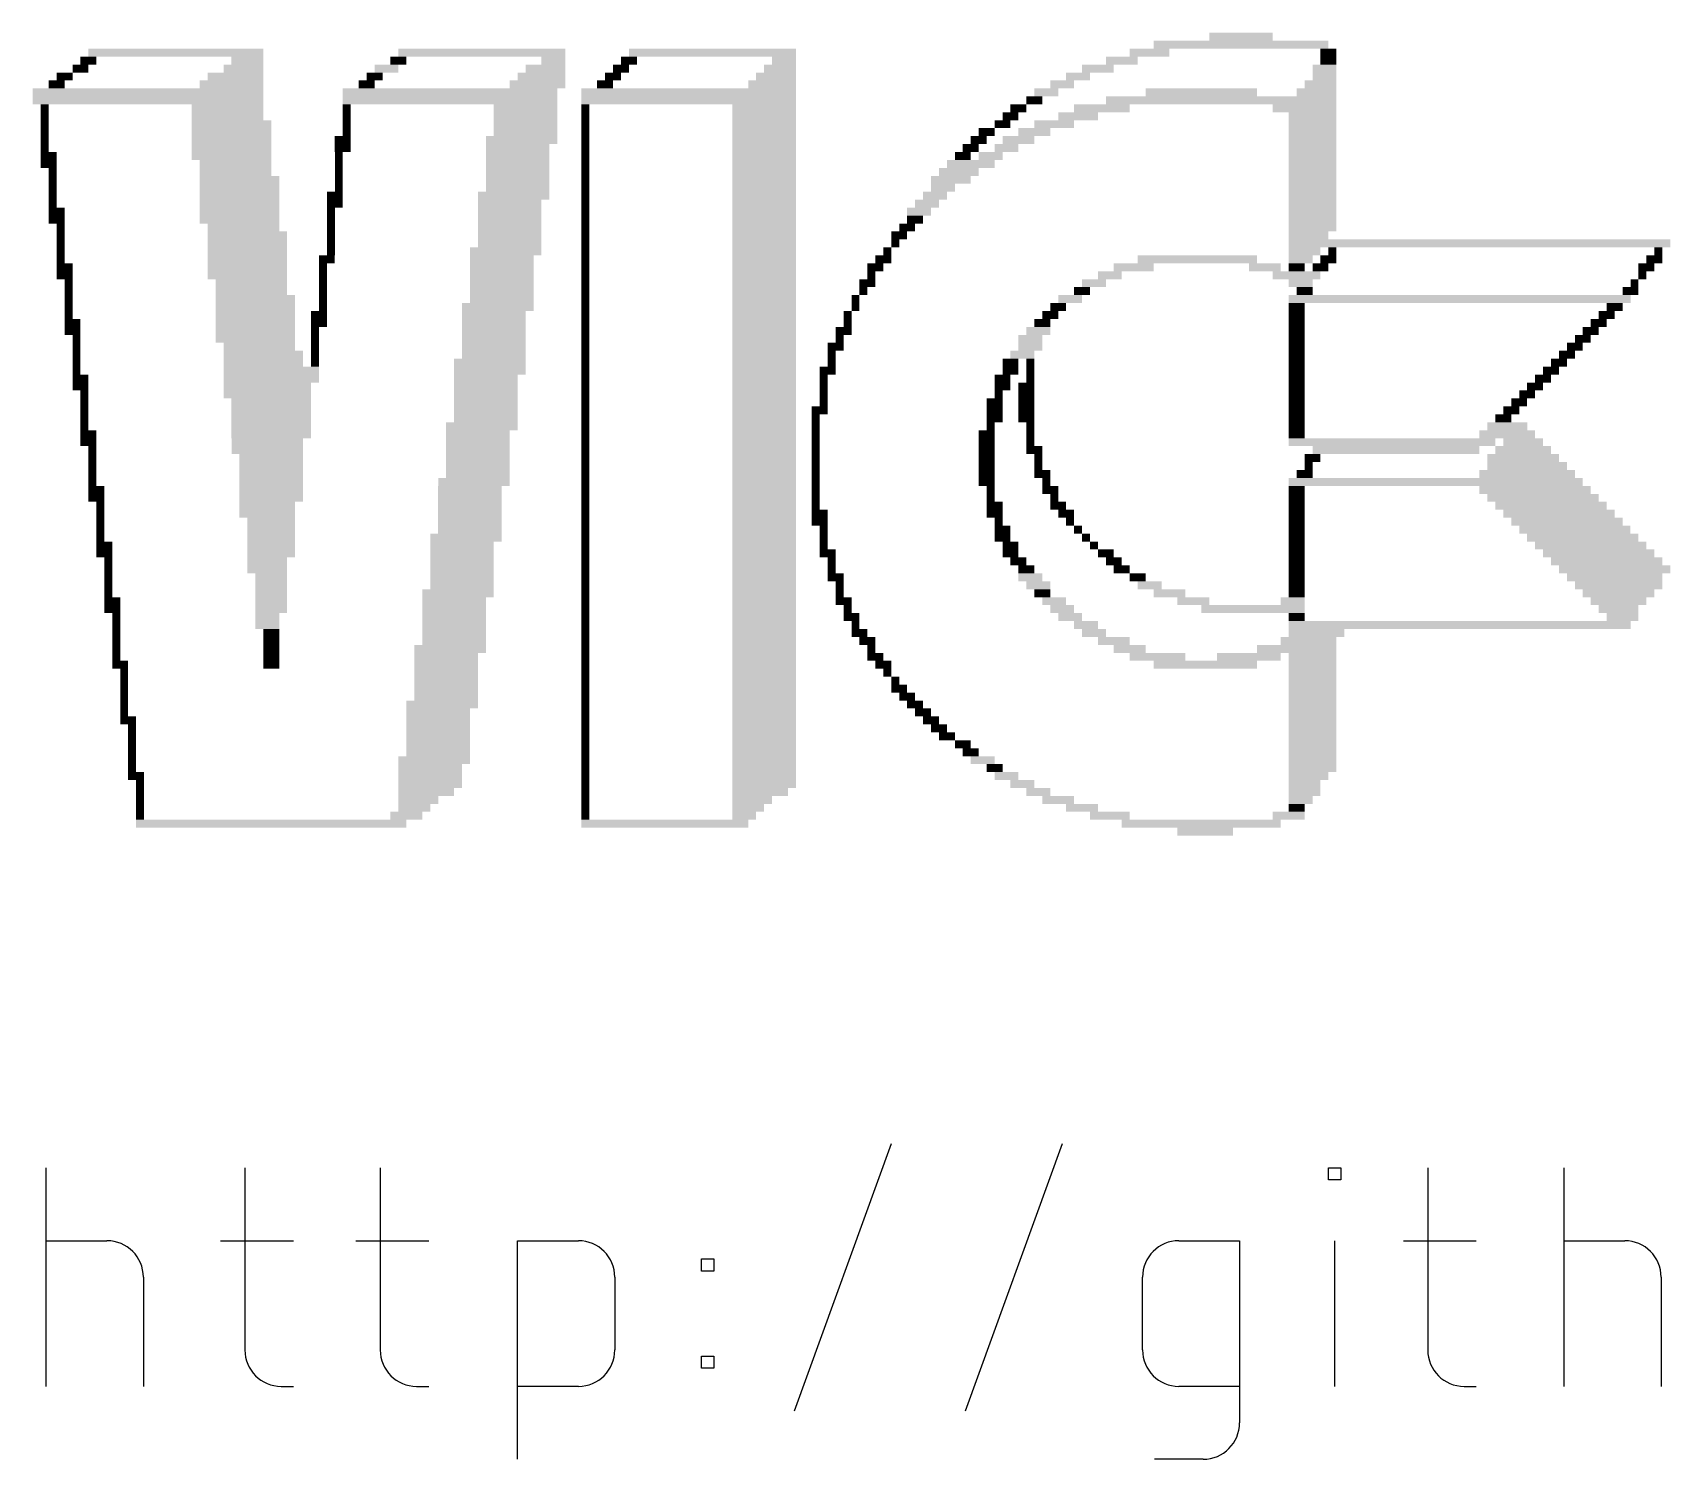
# Model space of a CAD drawing. Extents: x 0 to 102, y 0 to 103.
# Drawn here: x 58.4 to 67.15, y 12.84 to 20.46 of the extents above; entities that cross this region are included whole.
import ezdxf

# ---------------------------------------------------------------- set-up
doc = ezdxf.new("R2010")
doc.units = 0
doc.layers.add('21', color=253, linetype='CONTINUOUS')

# ---------------------------------------------------------------- blocks, each defined once
blk = doc.blocks.new('RECT')
blk.add_solid([(-0.5, -0.5), (0.5, -0.5), (-0.5, 0.5), (0.5, 0.5)])

msp = doc.modelspace()

# ---------------------------------------------------------------- linework, layer by layer
at = {"layer": '21'}
for p, q in [((62.4713, 13.0972), (62.9906, 14.5253)), ((63.3857, 13.0972), (63.905, 14.5253)), ((58.4708, 13.2271), (58.4708, 14.3955)), ((59.5326, 14.3955), (59.5326, 13.4218)), ((60.2565, 14.3955), (60.2565, 13.4218)), ((65.3274, 14.3305), (65.3274, 14.3955)), ((65.3274, 14.3955), (65.3923, 14.3955)), ((65.3923, 14.3955), (65.3923, 14.3305)), ((65.8572, 14.3955), (65.8572, 13.4218)), ((66.5861, 13.2271), (66.5861, 14.3955)), ((65.3923, 14.3305), (65.3274, 14.3305)), ((58.4708, 14.006), (58.7954, 14.006)), ((59.4028, 14.006), (59.7922, 14.006)), ((60.1267, 14.006), (60.5161, 14.006)), ((60.9913, 12.8376), (60.9913, 14.006)), ((60.9913, 14.006), (61.3158, 14.006)), ((64.527, 14.006), (64.8516, 14.006)), ((64.8516, 14.006), (64.8516, 13.0323)), ((65.3598, 13.2271), (65.3598, 14.006)), ((65.7274, 14.006), (66.1168, 14.006)), ((66.5861, 14.006), (66.9106, 14.006)), ((61.9746, 13.8437), (61.9746, 13.9086)), ((61.9746, 13.9086), (62.0395, 13.9086)), ((62.0395, 13.8437), (61.9746, 13.8437)), ((62.0395, 13.9086), (62.0395, 13.8437)), ((58.9901, 13.8113), (58.9901, 13.2271)), ((61.5106, 13.8113), (61.5106, 13.4218)), ((64.3323, 13.4218), (64.3323, 13.8113)), ((67.1054, 13.8113), (67.1054, 13.2271)), ((61.9746, 13.3244), (61.9746, 13.3893)), ((61.9746, 13.3893), (62.0395, 13.3893)), ((62.0395, 13.3244), (61.9746, 13.3244)), ((62.0395, 13.3893), (62.0395, 13.3244)), ((59.7273, 13.2271), (59.7922, 13.2271)), ((60.4512, 13.2271), (60.5161, 13.2271)), ((61.3158, 13.2271), (60.9913, 13.2271)), ((64.8516, 13.2271), (64.527, 13.2271)), ((66.0519, 13.2271), (66.1168, 13.2271)), ((64.6569, 12.8376), (64.3972, 12.8376))]:
    msp.add_line(p, q, dxfattribs=at)
for centre, start, end in [((58.7954, 13.8112), 0.0009, 90), ((61.3158, 13.8112), 0.0009, 90), ((64.527, 13.8113), 90, 180), ((66.9106, 13.8112), 0.0009, 90), ((59.7273, 13.4218), 180, 270), ((60.4512, 13.4218), 180, 270), ((61.3158, 13.4218), 270, 0), ((64.527, 13.4218), 180, 270), ((66.0519, 13.4218), 180, 270), ((64.6568, 13.0323), 270.0009, 0)]:
    msp.add_arc(centre, 0.1947, start, end, dxfattribs=at)

# ---------------------------------------------------------------- block references
at = {"layer": '21', "yscale": 0.0425}
for p, xscale in [((64.8588, 20.4), 0.935), ((64.8588, 20.4425), 0.34), ((58.6963, 20.315), 0.085), ((59.1638, 20.3575), 0.9351), ((59.5463, 20.315), 0.17), ((60.3538, 20.315), 0.085), ((60.8001, 20.3575), 0.8925), ((61.1825, 20.315), 0.1276), ((61.5863, 20.315), 0.085), ((62.0325, 20.3575), 0.8924), ((62.415, 20.315), 0.1274), ((64.2213, 20.315), 0.17), ((64.3701, 20.3575), 0.2125), ((65.3263, 20.3575), 0.085), ((65.3263, 20.315), 0.085), ((58.5688, 20.23), 0.085), ((58.6538, 20.2725), 0.0849), ((59.4826, 20.23), 0.2975), ((59.5251, 20.2725), 0.2125), ((60.2263, 20.23), 0.085), ((60.2901, 20.2725), 0.1275), ((61.1188, 20.23), 0.255), ((61.1401, 20.2725), 0.2125), ((61.5013, 20.23), 0.085), ((61.5438, 20.2725), 0.085), ((62.3725, 20.23), 0.2124), ((62.3938, 20.2725), 0.1699), ((63.9876, 20.23), 0.1275), ((64.0938, 20.2725), 0.17), ((65.3051, 20.2725), 0.1275), ((65.3051, 20.23), 0.1275), ((59.015, 20.145), 1.2326), ((58.5263, 20.1875), 0.085), ((59.4613, 20.1875), 0.34), ((60.6301, 20.145), 1.1475), ((60.1838, 20.1875), 0.085), ((61.0976, 20.1875), 0.2975), ((61.905, 20.145), 1.1474), ((61.4588, 20.1875), 0.085), ((62.3513, 20.1875), 0.2549), ((63.8176, 20.145), 0.1275), ((63.9026, 20.1875), 0.1275), ((64.6463, 20.145), 0.595), ((65.2626, 20.145), 0.2125), ((65.2838, 20.1875), 0.17), ((59.015, 20.1025), 1.2326), ((58.4626, 20.06), 0.0425), ((59.44, 20.06), 0.3825), ((60.0776, 20.06), 0.0425), ((60.6301, 20.1025), 1.1475), ((61.0338, 20.06), 0.34), ((61.905, 20.1025), 1.1474), ((61.3526, 20.06), 0.0425), ((62.3088, 20.06), 0.3399), ((63.6688, 20.06), 0.085), ((63.7538, 20.1025), 0.085), ((64.115, 20.06), 0.2975), ((64.7525, 20.1025), 1.2325), ((65.1988, 20.06), 0.34), ((58.4626, 20.0175), 0.0425), ((58.4626, 19.975), 0.0425), ((59.44, 20.0175), 0.3825), ((59.4613, 19.975), 0.425), ((60.0776, 20.0175), 0.0425), ((60.0776, 19.975), 0.0425), ((61.0338, 20.0175), 0.34), ((61.0338, 19.975), 0.34), ((61.3526, 20.0175), 0.0425), ((61.3526, 19.975), 0.0425), ((62.3088, 20.0175), 0.3399), ((62.3088, 19.975), 0.3399), ((63.5838, 19.975), 0.085), ((63.6263, 20.0175), 0.085), ((63.8601, 19.975), 0.2125), ((63.9876, 20.0175), 0.2125), ((65.2413, 20.0175), 0.255), ((65.2413, 19.975), 0.255), ((58.4626, 19.9325), 0.0425), ((58.4626, 19.89), 0.0425), ((59.4613, 19.9325), 0.425), ((59.4613, 19.89), 0.425), ((60.0563, 19.89), 0.085), ((60.0776, 19.9325), 0.0425), ((61.0126, 19.89), 0.3825), ((61.0338, 19.9325), 0.34), ((61.3526, 19.9325), 0.0425), ((61.3526, 19.89), 0.0425), ((62.3088, 19.9325), 0.3399), ((62.3088, 19.89), 0.3399), ((63.4563, 19.89), 0.085), ((63.4988, 19.9325), 0.085), ((63.6688, 19.89), 0.17), ((63.7538, 19.9325), 0.17), ((65.2413, 19.9325), 0.255), ((65.2413, 19.89), 0.255), ((58.4626, 19.8475), 0.0425), ((58.4838, 19.805), 0.085), ((59.4613, 19.8475), 0.425), ((59.4613, 19.805), 0.425), ((60.0563, 19.8475), 0.085), ((60.0351, 19.805), 0.0425), ((60.9913, 19.8475), 0.34), ((60.9913, 19.805), 0.34), ((61.3526, 19.8475), 0.0425), ((61.3526, 19.805), 0.0425), ((62.3088, 19.8475), 0.3399), ((62.3088, 19.805), 0.3399), ((63.3713, 19.805), 0.085), ((63.4138, 19.8475), 0.0851), ((63.5201, 19.805), 0.1275), ((63.6051, 19.8475), 0.1275), ((65.2413, 19.8475), 0.255), ((65.2413, 19.805), 0.255), ((58.4838, 19.7625), 0.085), ((58.5051, 19.72), 0.0425), ((59.4826, 19.7625), 0.3825), ((59.4826, 19.72), 0.3825), ((60.0351, 19.7625), 0.0425), ((60.0351, 19.72), 0.0425), ((60.9913, 19.7625), 0.34), ((60.9913, 19.72), 0.34), ((61.3526, 19.7625), 0.0425), ((61.3526, 19.72), 0.0425), ((62.3088, 19.7625), 0.3399), ((62.3088, 19.72), 0.3399), ((63.3501, 19.72), 0.2125), ((63.4138, 19.7625), 0.2551), ((65.2413, 19.7625), 0.255), ((65.2413, 19.72), 0.255), ((58.5051, 19.6775), 0.0425), ((58.5051, 19.635), 0.0425), ((58.5051, 19.5925), 0.0425), ((59.5038, 19.6775), 0.425), ((59.5038, 19.635), 0.425), ((59.5038, 19.5925), 0.425), ((60.0138, 19.5925), 0.085), ((60.0351, 19.6775), 0.0425), ((60.0351, 19.635), 0.0425), ((60.9701, 19.5925), 0.3825), ((60.9913, 19.6775), 0.34), ((60.9913, 19.635), 0.34), ((61.3526, 19.6775), 0.0425), ((61.3526, 19.635), 0.0425), ((61.3526, 19.5925), 0.0425), ((62.3088, 19.6775), 0.3399), ((62.3088, 19.635), 0.3399), ((62.3088, 19.5925), 0.3399), ((63.2225, 19.5925), 0.1274), ((63.3076, 19.6775), 0.2125), ((63.2651, 19.635), 0.1275), ((65.2413, 19.6775), 0.255), ((65.2413, 19.635), 0.255), ((65.2413, 19.5925), 0.255), ((58.5051, 19.55), 0.0425), ((58.5263, 19.5075), 0.085), ((59.5038, 19.55), 0.425), ((59.5038, 19.5075), 0.425), ((60.0138, 19.55), 0.085), ((59.9926, 19.5075), 0.0425), ((60.9488, 19.55), 0.3399), ((60.9488, 19.5075), 0.3399), ((61.3526, 19.55), 0.0425), ((61.3526, 19.5075), 0.0425), ((62.3088, 19.55), 0.3399), ((62.3088, 19.5075), 0.3399), ((63.1376, 19.5075), 0.1275), ((63.1801, 19.55), 0.1275), ((65.2413, 19.55), 0.255), ((65.2413, 19.5075), 0.255), ((58.5263, 19.465), 0.085), ((58.5476, 19.4225), 0.0425), ((59.5038, 19.465), 0.425), ((59.5251, 19.4225), 0.3825), ((59.9926, 19.465), 0.0425), ((59.9926, 19.4225), 0.0425), ((60.9488, 19.465), 0.3399), ((60.9488, 19.4225), 0.3399), ((61.3526, 19.465), 0.0425), ((61.3526, 19.4225), 0.0425), ((62.3088, 19.465), 0.3399), ((62.3088, 19.4225), 0.3399), ((63.0738, 19.4225), 0.085), ((63.1163, 19.465), 0.085), ((65.2413, 19.465), 0.255), ((65.2413, 19.4225), 0.255), ((58.5476, 19.38), 0.0425), ((58.5476, 19.3375), 0.0425), ((59.5463, 19.38), 0.425), ((59.5463, 19.3375), 0.425), ((59.9926, 19.38), 0.0425), ((59.9926, 19.3375), 0.0425), ((60.9488, 19.38), 0.3399), ((60.9488, 19.3375), 0.3399), ((61.3526, 19.38), 0.0425), ((61.3526, 19.3375), 0.0425), ((62.3088, 19.38), 0.3399), ((62.3088, 19.3375), 0.3399), ((63.01, 19.3375), 0.0425), ((63.0313, 19.38), 0.085), ((65.2201, 19.38), 0.2125), ((66.1338, 19.3375), 2.04), ((58.5476, 19.295), 0.0425), ((58.5476, 19.2525), 0.0425), ((59.5463, 19.295), 0.425), ((59.5463, 19.2525), 0.425), ((59.9713, 19.2525), 0.085), ((59.9926, 19.295), 0.0425), ((60.9275, 19.295), 0.3824), ((60.9063, 19.2525), 0.34), ((61.3526, 19.295), 0.0425), ((61.3526, 19.2525), 0.0425), ((62.3088, 19.295), 0.3399), ((62.3088, 19.2525), 0.3399), ((62.9463, 19.2525), 0.085), ((62.9676, 19.295), 0.0425), ((64.6251, 19.2525), 0.6375), ((65.1775, 19.2525), 0.1275), ((65.1988, 19.295), 0.17), ((65.3263, 19.2525), 0.085), ((65.3475, 19.295), 0.0425), ((67.0688, 19.2525), 0.085), ((67.0901, 19.295), 0.0425), ((58.5688, 19.21), 0.085), ((58.5688, 19.1675), 0.085), ((59.5463, 19.21), 0.425), ((59.5463, 19.1675), 0.425), ((59.9501, 19.21), 0.0425), ((59.9501, 19.1675), 0.0425), ((60.9063, 19.21), 0.34), ((60.9063, 19.1675), 0.34), ((61.3526, 19.21), 0.0425), ((61.3526, 19.1675), 0.0425), ((62.3088, 19.21), 0.3399), ((62.3088, 19.1675), 0.3399), ((62.9038, 19.21), 0.085), ((62.8826, 19.1675), 0.0425), ((64.1576, 19.1675), 0.1275), ((64.285, 19.21), 0.2125), ((64.9863, 19.21), 0.17), ((65.1563, 19.1675), 0.255), ((65.1563, 19.21), 0.085), ((65.2838, 19.21), 0.085), ((67.0263, 19.21), 0.085), ((67.005, 19.1675), 0.0425), ((58.5901, 19.125), 0.0425), ((58.5901, 19.0825), 0.0425), ((59.5676, 19.125), 0.3825), ((59.5676, 19.0825), 0.3825), ((59.9501, 19.125), 0.0425), ((59.9501, 19.0825), 0.0425), ((60.9063, 19.125), 0.34), ((60.9063, 19.0825), 0.34), ((61.3526, 19.125), 0.0425), ((61.3526, 19.0825), 0.0425), ((62.3088, 19.125), 0.3399), ((62.3088, 19.0825), 0.3399), ((62.8613, 19.125), 0.085), ((62.8401, 19.0825), 0.0425), ((64.0088, 19.0825), 0.085), ((64.0726, 19.125), 0.1275), ((65.1775, 19.125), 0.1275), ((65.1988, 19.0825), 0.085), ((66.9412, 19.0825), 0.0851), ((66.9626, 19.125), 0.0425), ((58.5901, 19.04), 0.0425), ((58.5901, 18.9975), 0.0425), ((59.5888, 19.04), 0.425), ((59.5888, 18.9975), 0.425), ((59.9501, 19.04), 0.0425), ((59.9501, 18.9975), 0.0425), ((60.885, 18.9975), 0.3825), ((60.9063, 19.04), 0.34), ((61.3526, 19.04), 0.0425), ((61.3526, 18.9975), 0.0425), ((62.3088, 19.04), 0.3399), ((62.3088, 18.9975), 0.3399), ((62.7976, 19.04), 0.0425), ((62.7976, 18.9975), 0.0425), ((63.8813, 18.9975), 0.085), ((63.9451, 19.04), 0.1275), ((65.1563, 18.9975), 0.085), ((66.0276, 19.04), 1.8275), ((66.8563, 18.9975), 0.0849), ((58.5901, 18.955), 0.0425), ((58.6113, 18.9125), 0.085), ((59.5888, 18.955), 0.425), ((59.5888, 18.9125), 0.425), ((59.9288, 18.955), 0.085), ((59.9288, 18.9125), 0.085), ((60.8638, 18.955), 0.34), ((60.8638, 18.9125), 0.34), ((61.3526, 18.955), 0.0425), ((61.3526, 18.9125), 0.0425), ((62.3088, 18.955), 0.3399), ((62.3088, 18.9125), 0.3399), ((62.7551, 18.955), 0.0425), ((62.7551, 18.9125), 0.0425), ((63.7963, 18.9125), 0.085), ((63.8388, 18.955), 0.085), ((65.1563, 18.955), 0.085), ((65.1563, 18.9125), 0.085), ((66.7713, 18.9125), 0.0851), ((66.8138, 18.955), 0.085), ((58.6113, 18.87), 0.085), ((58.6326, 18.8275), 0.0425), ((59.5888, 18.87), 0.425), ((59.5888, 18.8275), 0.425), ((59.9076, 18.87), 0.0425), ((59.9076, 18.8275), 0.0425), ((60.8638, 18.87), 0.34), ((60.8638, 18.8275), 0.34), ((61.3526, 18.87), 0.0425), ((61.3526, 18.8275), 0.0425), ((62.3088, 18.87), 0.3399), ((62.3088, 18.8275), 0.3399), ((62.7338, 18.87), 0.085), ((62.7126, 18.8275), 0.0425), ((63.7326, 18.8275), 0.1275), ((63.7751, 18.87), 0.1275), ((65.1563, 18.87), 0.085), ((65.1563, 18.8275), 0.085), ((66.6863, 18.8275), 0.0849), ((66.7288, 18.87), 0.085), ((58.6326, 18.785), 0.0425), ((58.6326, 18.7425), 0.0425), ((59.6313, 18.7425), 0.425), ((59.6101, 18.785), 0.3825), ((59.9076, 18.785), 0.0425), ((59.9076, 18.7425), 0.0425), ((60.8638, 18.785), 0.34), ((60.8638, 18.7425), 0.34), ((61.3526, 18.785), 0.0425), ((61.3526, 18.7425), 0.0425), ((62.3088, 18.785), 0.3399), ((62.3088, 18.7425), 0.3399), ((62.6913, 18.785), 0.085), ((62.6701, 18.7425), 0.0425), ((63.6901, 18.7425), 0.1275), ((63.7326, 18.785), 0.1275), ((65.1563, 18.785), 0.085), ((65.1563, 18.7425), 0.085), ((66.6013, 18.7425), 0.0851), ((66.6438, 18.785), 0.085), ((58.6326, 18.7), 0.0425), ((58.6326, 18.6575), 0.0425), ((59.6313, 18.7), 0.425), ((59.6738, 18.6575), 0.51), ((59.9076, 18.7), 0.0425), ((60.8426, 18.7), 0.3825), ((60.8426, 18.6575), 0.3825), ((61.3526, 18.7), 0.0425), ((61.3526, 18.6575), 0.0425), ((62.3088, 18.7), 0.3399), ((62.3088, 18.6575), 0.3399), ((62.6488, 18.6575), 0.085), ((62.6701, 18.7), 0.0425), ((63.6263, 18.7), 0.085), ((63.6263, 18.6575), 0.085), ((63.7326, 18.7), 0.0425), ((63.7326, 18.6575), 0.0425), ((65.1563, 18.7), 0.085), ((65.1563, 18.6575), 0.085), ((66.5162, 18.6575), 0.0849), ((66.5588, 18.7), 0.085), ((58.6538, 18.615), 0.0849), ((58.6538, 18.5725), 0.0849), ((59.6738, 18.615), 0.51), ((59.6526, 18.5725), 0.4675), ((60.8213, 18.615), 0.34), ((60.8213, 18.5725), 0.34), ((61.3526, 18.615), 0.0425), ((61.3526, 18.5725), 0.0425), ((62.3088, 18.615), 0.3399), ((62.3088, 18.5725), 0.3399), ((62.6276, 18.615), 0.0425), ((62.6276, 18.5725), 0.0425), ((63.5838, 18.615), 0.085), ((63.5838, 18.5725), 0.085), ((63.7113, 18.5725), 0.085), ((63.7326, 18.615), 0.0425), ((65.1563, 18.615), 0.085), ((65.1563, 18.5725), 0.085), ((66.4313, 18.5725), 0.085), ((66.4738, 18.615), 0.085), ((58.675, 18.53), 0.0424), ((58.675, 18.4875), 0.0424), ((59.6526, 18.53), 0.4675), ((59.6738, 18.4875), 0.425), ((60.8213, 18.53), 0.34), ((60.8213, 18.4875), 0.34), ((61.3526, 18.53), 0.0425), ((61.3526, 18.4875), 0.0425), ((62.3088, 18.53), 0.3399), ((62.3088, 18.4875), 0.3399), ((62.6276, 18.53), 0.0425), ((62.6276, 18.4875), 0.0425), ((63.5413, 18.4875), 0.085), ((63.5626, 18.53), 0.0425), ((63.7113, 18.53), 0.085), ((63.7113, 18.4875), 0.085), ((65.1563, 18.53), 0.085), ((65.1563, 18.4875), 0.085), ((66.3463, 18.4875), 0.085), ((66.3888, 18.53), 0.085), ((58.675, 18.445), 0.0424), ((58.675, 18.4025), 0.0424), ((59.6738, 18.445), 0.425), ((59.6738, 18.4025), 0.425), ((60.8213, 18.445), 0.34), ((60.8213, 18.4025), 0.34), ((61.3526, 18.445), 0.0425), ((61.3526, 18.4025), 0.0425), ((62.3088, 18.445), 0.3399), ((62.3088, 18.4025), 0.3399), ((62.6063, 18.445), 0.085), ((62.5851, 18.4025), 0.0425), ((63.5413, 18.445), 0.085), ((63.5413, 18.4025), 0.085), ((63.7113, 18.445), 0.085), ((63.7113, 18.4025), 0.085), ((65.1563, 18.445), 0.085), ((65.1563, 18.4025), 0.085), ((66.2613, 18.4025), 0.085), ((66.3038, 18.445), 0.085), ((58.675, 18.36), 0.0424), ((58.6963, 18.3175), 0.085), ((59.6738, 18.36), 0.425), ((59.6738, 18.3175), 0.425), ((60.7788, 18.3175), 0.34), ((60.8001, 18.36), 0.3825), ((61.3526, 18.36), 0.0425), ((61.3526, 18.3175), 0.0425), ((62.3088, 18.36), 0.3399), ((62.3088, 18.3175), 0.3399), ((62.5851, 18.36), 0.0425), ((62.5851, 18.3175), 0.0425), ((63.4988, 18.3175), 0.085), ((63.5201, 18.36), 0.0425), ((63.7326, 18.36), 0.0425), ((63.7326, 18.3175), 0.0425), ((65.1563, 18.36), 0.085), ((65.1563, 18.3175), 0.085), ((66.2826, 18.3175), 0.2975), ((66.2826, 18.36), 0.2125), ((58.6963, 18.275), 0.085), ((58.7175, 18.2325), 0.0426), ((58.7175, 18.19), 0.0426), ((59.6526, 18.275), 0.3825), ((59.6526, 18.2325), 0.3825), ((59.6738, 18.19), 0.3401), ((60.7788, 18.275), 0.34), ((60.7788, 18.2325), 0.34), ((60.7788, 18.19), 0.34), ((61.3526, 18.275), 0.0425), ((61.3526, 18.2325), 0.0425), ((61.3526, 18.19), 0.0425), ((62.3088, 18.275), 0.3399), ((62.3088, 18.2325), 0.3399), ((62.3088, 18.19), 0.3399), ((62.5851, 18.275), 0.0425), ((62.5851, 18.2325), 0.0425), ((62.5851, 18.19), 0.0425), ((63.4988, 18.275), 0.085), ((63.4988, 18.2325), 0.085), ((63.4988, 18.19), 0.085), ((63.7326, 18.275), 0.0425), ((63.7538, 18.2325), 0.085), ((63.7751, 18.19), 0.0425), ((65.6663, 18.275), 1.105), ((65.2413, 18.19), 0.085), ((65.6876, 18.2325), 0.8925), ((66.3675, 18.19), 0.3824), ((66.3676, 18.2325), 0.2975), ((66.3676, 18.275), 0.2125), ((58.7175, 18.1475), 0.0426), ((58.7175, 18.105), 0.0426), ((59.6738, 18.1475), 0.3401), ((59.6738, 18.105), 0.3401), ((60.7788, 18.1475), 0.34), ((60.7788, 18.105), 0.34), ((61.3526, 18.1475), 0.0425), ((61.3526, 18.105), 0.0425), ((62.3088, 18.1475), 0.3399), ((62.3088, 18.105), 0.3399), ((62.5851, 18.1475), 0.0425), ((62.5851, 18.105), 0.0425), ((63.4988, 18.1475), 0.085), ((63.4988, 18.105), 0.085), ((63.7751, 18.1475), 0.0425), ((63.7963, 18.105), 0.085), ((65.1988, 18.105), 0.085), ((65.2201, 18.1475), 0.0425), ((66.3888, 18.105), 0.51), ((66.3888, 18.1475), 0.425), ((58.7175, 18.0625), 0.0426), ((58.7388, 18.02), 0.0851), ((59.6738, 18.0625), 0.3401), ((59.6738, 18.02), 0.3401), ((60.7576, 18.0625), 0.3825), ((60.7363, 18.02), 0.34), ((61.3526, 18.0625), 0.0425), ((61.3526, 18.02), 0.0425), ((62.3088, 18.0625), 0.3399), ((62.3088, 18.02), 0.3399), ((62.5851, 18.0625), 0.0425), ((62.5851, 18.02), 0.0425), ((63.4988, 18.0625), 0.085), ((63.5201, 18.02), 0.0425), ((63.8176, 18.0625), 0.0425), ((63.8388, 18.02), 0.085), ((65.9001, 18.0625), 1.5725), ((65.1563, 18.02), 0.085), ((66.4313, 18.02), 0.5949), ((58.7388, 17.9775), 0.0851), ((58.76, 17.935), 0.0425), ((59.6738, 17.9775), 0.3401), ((59.6525, 17.935), 0.2976), ((60.7363, 17.9775), 0.34), ((60.7363, 17.935), 0.34), ((61.3526, 17.9775), 0.0425), ((61.3526, 17.935), 0.0425), ((62.3088, 17.9775), 0.3399), ((62.3088, 17.935), 0.3399), ((62.5851, 17.9775), 0.0425), ((62.5851, 17.935), 0.0425), ((63.5201, 17.9775), 0.0425), ((63.5413, 17.935), 0.085), ((63.8813, 17.935), 0.085), ((63.8601, 17.9775), 0.0425), ((65.1563, 17.9775), 0.085), ((65.1563, 17.935), 0.085), ((66.4738, 17.9775), 0.595), ((66.5163, 17.935), 0.595), ((58.76, 17.8925), 0.0425), ((58.76, 17.85), 0.0425), ((59.6525, 17.8925), 0.2976), ((59.6738, 17.85), 0.2551), ((60.7363, 17.8925), 0.34), ((60.7363, 17.85), 0.34), ((61.3526, 17.8925), 0.0425), ((61.3526, 17.85), 0.0425), ((62.3088, 17.8925), 0.3399), ((62.3088, 17.85), 0.3399), ((62.6063, 17.8925), 0.085), ((62.6063, 17.85), 0.085), ((63.5413, 17.8925), 0.085), ((63.5626, 17.85), 0.0425), ((63.9238, 17.8925), 0.085), ((63.9451, 17.85), 0.0425), ((65.1563, 17.8925), 0.085), ((65.1563, 17.85), 0.085), ((66.5588, 17.8925), 0.595), ((66.6013, 17.85), 0.5949), ((58.76, 17.8075), 0.0425), ((58.76, 17.765), 0.0425), ((59.6738, 17.8075), 0.2551), ((59.6738, 17.765), 0.2551), ((60.7151, 17.765), 0.3825), ((60.7363, 17.8075), 0.34), ((61.3526, 17.8075), 0.0425), ((61.3526, 17.765), 0.0425), ((62.3088, 17.8075), 0.3399), ((62.3088, 17.765), 0.3399), ((62.6276, 17.8075), 0.0425), ((62.6276, 17.765), 0.0425), ((63.5838, 17.8075), 0.085), ((63.5838, 17.765), 0.085), ((63.9876, 17.8075), 0.0425), ((64.0301, 17.765), 0.0425), ((65.1563, 17.8075), 0.085), ((65.1563, 17.765), 0.085), ((66.6438, 17.8075), 0.595), ((66.6863, 17.765), 0.595), ((58.7813, 17.7225), 0.085), ((58.7813, 17.68), 0.085), ((59.6738, 17.7225), 0.2551), ((59.6738, 17.68), 0.2551), ((60.6938, 17.7225), 0.34), ((60.6938, 17.68), 0.34), ((61.3526, 17.7225), 0.0425), ((61.3526, 17.68), 0.0425), ((62.3088, 17.7225), 0.3399), ((62.3088, 17.68), 0.3399), ((62.6276, 17.7225), 0.0425), ((62.6488, 17.68), 0.085), ((63.6263, 17.7225), 0.085), ((63.6263, 17.68), 0.085), ((64.0726, 17.7225), 0.0425), ((64.1363, 17.68), 0.085), ((65.1563, 17.7225), 0.085), ((65.1563, 17.68), 0.085), ((66.7288, 17.7225), 0.595), ((66.7713, 17.68), 0.595), ((58.8026, 17.6375), 0.0425), ((58.8026, 17.595), 0.0425), ((59.6525, 17.6375), 0.2126), ((59.6525, 17.595), 0.2126), ((60.6938, 17.6375), 0.34), ((60.6938, 17.595), 0.34), ((61.3526, 17.6375), 0.0425), ((61.3526, 17.595), 0.0425), ((62.3088, 17.6375), 0.3399), ((62.3088, 17.595), 0.3399), ((62.6701, 17.6375), 0.0425), ((62.6701, 17.595), 0.0425), ((63.6688, 17.6375), 0.085), ((63.7113, 17.595), 0.085), ((64.1788, 17.6375), 0.085), ((64.2213, 17.595), 0.085), ((65.1563, 17.6375), 0.085), ((65.1563, 17.595), 0.085), ((66.8138, 17.6375), 0.595), ((66.8563, 17.595), 0.5951), ((58.8026, 17.5525), 0.0425), ((58.8026, 17.51), 0.0425), ((59.6738, 17.5525), 0.17), ((59.6738, 17.51), 0.17), ((60.6938, 17.5525), 0.34), ((60.6938, 17.51), 0.34), ((61.3526, 17.5525), 0.0425), ((61.3526, 17.51), 0.0425), ((62.3088, 17.5525), 0.3399), ((62.3088, 17.51), 0.3399), ((62.6913, 17.5525), 0.085), ((62.7126, 17.51), 0.0425), ((63.7326, 17.5525), 0.1275), ((63.7751, 17.51), 0.1275), ((64.3063, 17.5525), 0.085), ((64.3701, 17.51), 0.1275), ((65.1563, 17.5525), 0.085), ((65.1563, 17.51), 0.085), ((66.8563, 17.5525), 0.51), ((66.8775, 17.51), 0.4675), ((58.8026, 17.4675), 0.0425), ((58.8238, 17.425), 0.085), ((59.6738, 17.4675), 0.17), ((59.6738, 17.425), 0.17), ((60.6513, 17.425), 0.34), ((60.6726, 17.4675), 0.3825), ((61.3526, 17.4675), 0.0425), ((61.3526, 17.425), 0.0425), ((62.3088, 17.4675), 0.3399), ((62.3088, 17.425), 0.3399), ((62.7126, 17.4675), 0.0425), ((62.7338, 17.425), 0.085), ((63.7963, 17.4675), 0.085), ((63.8601, 17.425), 0.1275), ((64.4763, 17.4675), 0.17), ((64.6038, 17.425), 0.17), ((65.1351, 17.425), 0.1275), ((65.1563, 17.4675), 0.085), ((66.8775, 17.4675), 0.3825), ((66.8775, 17.425), 0.2976), ((58.8238, 17.3825), 0.085), ((58.8451, 17.34), 0.0425), ((59.6738, 17.3825), 0.17), ((59.6526, 17.34), 0.1275), ((60.6513, 17.3825), 0.34), ((60.6513, 17.34), 0.34), ((61.3526, 17.3825), 0.0425), ((61.3526, 17.34), 0.0425), ((62.3088, 17.3825), 0.3399), ((62.3088, 17.34), 0.3399), ((62.7551, 17.3825), 0.0425), ((62.7763, 17.34), 0.085), ((63.9026, 17.3825), 0.1275), ((63.9451, 17.34), 0.1275), ((64.9226, 17.3825), 0.5525), ((65.1563, 17.34), 0.085), ((66.8775, 17.3825), 0.2125), ((66.8988, 17.34), 0.17), ((58.8451, 17.2975), 0.0425), ((58.8451, 17.255), 0.0425), ((59.6526, 17.2975), 0.1275), ((59.6738, 17.255), 0.085), ((60.6513, 17.2975), 0.34), ((60.6513, 17.255), 0.34), ((61.3526, 17.2975), 0.0425), ((61.3526, 17.255), 0.0425), ((62.3088, 17.2975), 0.3399), ((62.3088, 17.255), 0.3399), ((62.8188, 17.255), 0.085), ((62.7976, 17.2975), 0.0425), ((64.0301, 17.2975), 0.1275), ((64.0726, 17.255), 0.1275), ((65.2626, 17.255), 0.2975), ((66.0276, 17.2975), 1.8275), ((58.8451, 17.2125), 0.0425), ((58.8451, 17.17), 0.0425), ((59.6738, 17.2125), 0.085), ((59.6738, 17.17), 0.085), ((60.6301, 17.17), 0.3825), ((60.6513, 17.2125), 0.34), ((61.3526, 17.2125), 0.0425), ((61.3526, 17.17), 0.0425), ((62.3088, 17.2125), 0.3399), ((62.3088, 17.17), 0.3399), ((62.8613, 17.2125), 0.085), ((62.8826, 17.17), 0.0425), ((64.1788, 17.2125), 0.17), ((64.2638, 17.17), 0.17), ((65.1563, 17.17), 0.425), ((65.2201, 17.2125), 0.2975), ((58.8663, 17.085), 0.085), ((58.8451, 17.1275), 0.0425), ((59.6738, 17.1275), 0.085), ((59.6738, 17.085), 0.085), ((60.6088, 17.1275), 0.34), ((60.6088, 17.085), 0.34), ((61.3526, 17.1275), 0.0425), ((61.3526, 17.085), 0.0425), ((62.3088, 17.1275), 0.3399), ((62.3088, 17.085), 0.3399), ((62.9038, 17.1275), 0.085), ((62.9463, 17.085), 0.085), ((64.4126, 17.1275), 0.2975), ((64.6676, 17.085), 0.5525), ((64.9013, 17.1275), 0.34), ((65.2413, 17.1275), 0.255), ((65.2413, 17.085), 0.255), ((58.8876, 17.0425), 0.0425), ((58.8876, 17), 0.0425), ((60.6088, 17.0425), 0.34), ((60.6088, 17), 0.34), ((61.3526, 17.0425), 0.0425), ((61.3526, 17), 0.0425), ((62.3088, 17.0425), 0.3399), ((62.3088, 17), 0.3399), ((62.9676, 17.0425), 0.0425), ((63.01, 17), 0.0425), ((65.2413, 17.0425), 0.255), ((65.2413, 17), 0.255), ((58.8876, 16.9575), 0.0425), ((58.8876, 16.915), 0.0425), ((60.6088, 16.9575), 0.34), ((60.6088, 16.915), 0.34), ((61.3526, 16.9575), 0.0425), ((61.3526, 16.915), 0.0425), ((62.3088, 16.9575), 0.3399), ((62.3088, 16.915), 0.3399), ((63.0313, 16.9575), 0.085), ((63.0738, 16.915), 0.085), ((65.2413, 16.9575), 0.255), ((65.2413, 16.915), 0.255), ((58.8876, 16.8725), 0.0425), ((58.8876, 16.83), 0.0425), ((60.5663, 16.83), 0.34), ((60.5876, 16.8725), 0.3825), ((61.3526, 16.8725), 0.0425), ((61.3526, 16.83), 0.0425), ((62.3088, 16.8725), 0.3399), ((62.3088, 16.83), 0.3399), ((63.1163, 16.8725), 0.085), ((63.1588, 16.83), 0.085), ((65.2413, 16.8725), 0.255), ((65.2413, 16.83), 0.255), ((58.9088, 16.7875), 0.085), ((58.9301, 16.745), 0.0425), ((58.9301, 16.7025), 0.0425), ((60.5663, 16.7875), 0.34), ((60.5663, 16.745), 0.34), ((60.5663, 16.7025), 0.34), ((61.3526, 16.7875), 0.0425), ((61.3526, 16.745), 0.0425), ((61.3526, 16.7025), 0.0425), ((62.3088, 16.7875), 0.3399), ((62.3088, 16.745), 0.3399), ((62.3088, 16.7025), 0.3399), ((63.2013, 16.7875), 0.085), ((63.2438, 16.745), 0.0849), ((63.2863, 16.7025), 0.085), ((65.2413, 16.7875), 0.255), ((65.2413, 16.745), 0.255), ((65.2413, 16.7025), 0.255), ((58.9301, 16.66), 0.0425), ((58.9301, 16.6175), 0.0425), ((60.5663, 16.66), 0.34), ((60.5663, 16.6175), 0.34), ((61.3526, 16.66), 0.0425), ((61.3526, 16.6175), 0.0425), ((62.3088, 16.66), 0.3399), ((62.3088, 16.6175), 0.3399), ((63.3713, 16.66), 0.085), ((63.4138, 16.6175), 0.0851), ((65.2413, 16.66), 0.255), ((65.2413, 16.6175), 0.255), ((58.9301, 16.575), 0.0425), ((58.9301, 16.5325), 0.0425), ((60.5238, 16.5325), 0.34), ((60.5451, 16.575), 0.3825), ((61.3526, 16.575), 0.0425), ((61.3526, 16.5325), 0.0425), ((62.3088, 16.575), 0.3399), ((62.3088, 16.5325), 0.3399), ((63.4776, 16.575), 0.1275), ((63.5413, 16.5325), 0.085), ((65.2413, 16.575), 0.255), ((65.2413, 16.5325), 0.255), ((58.9513, 16.49), 0.085), ((58.9726, 16.4475), 0.0425), ((60.5238, 16.49), 0.34), ((60.5238, 16.4475), 0.34), ((61.3526, 16.49), 0.0425), ((61.3526, 16.4475), 0.0425), ((62.3088, 16.49), 0.3399), ((62.3088, 16.4475), 0.3399), ((63.6051, 16.49), 0.1275), ((63.6901, 16.4475), 0.1275), ((65.2201, 16.49), 0.2125), ((65.1988, 16.4475), 0.17), ((58.9726, 16.405), 0.0425), ((58.9726, 16.3625), 0.0425), ((60.5025, 16.405), 0.2975), ((60.4601, 16.3625), 0.2125), ((61.3526, 16.405), 0.0425), ((61.3526, 16.3625), 0.0425), ((62.2876, 16.405), 0.2975), ((62.2451, 16.3625), 0.2125), ((63.7751, 16.405), 0.1275), ((63.8813, 16.3625), 0.17), ((65.1775, 16.3625), 0.1275), ((65.1988, 16.405), 0.17), ((58.9726, 16.32), 0.0425), ((58.9726, 16.2775), 0.0425), ((60.3963, 16.2775), 0.17), ((60.4388, 16.32), 0.17), ((61.3526, 16.32), 0.0425), ((61.3526, 16.2775), 0.0425), ((62.2238, 16.32), 0.17), ((62.2026, 16.2775), 0.1275), ((64.0088, 16.32), 0.17), ((64.1576, 16.2775), 0.2125), ((65.1138, 16.2775), 0.17), ((65.1563, 16.32), 0.085), ((59.6738, 16.235), 1.445), ((61.7776, 16.235), 0.8925), ((64.6463, 16.235), 0.85), ((64.6676, 16.1925), 0.2975)]:
    msp.add_blockref('RECT', p, dxfattribs=dict(at, xscale=xscale))

doc.saveas('drawing.dxf')
